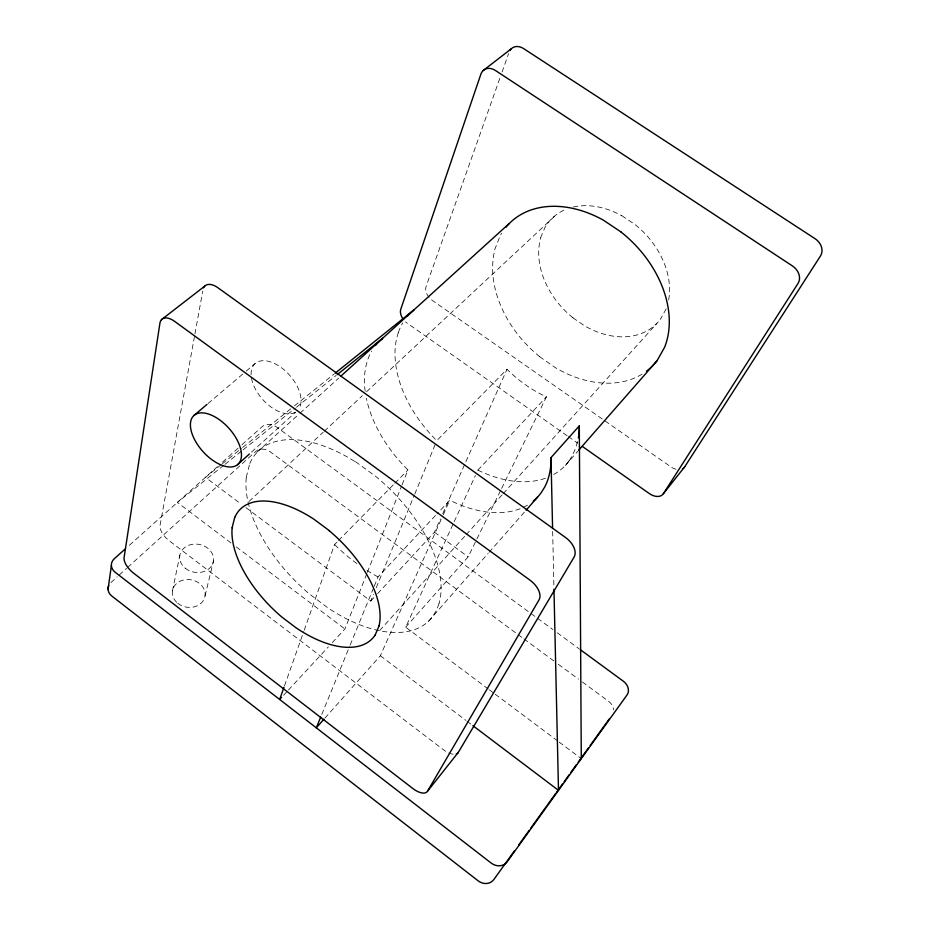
<?xml version="1.0" encoding="UTF-8"?>
<svg xmlns="http://www.w3.org/2000/svg" width="930" height="930" viewBox="0 0 930 930"><rect width="100%" height="100%" fill="white"/><g stroke="black" fill="none" stroke-linecap="round" stroke-linejoin="round"><path stroke-width="0.7" stroke-dasharray="4.65 3.49" d="M246.241 477.404L249.821 463.221M194.486 336.451L160.041 525.369A13.404 6.44 46.7 0 0 168.83 540.446L443.726 749.975A13.985 6.987 39.8 0 0 454.561 754.288M194.951 333.87L202.752 291.078M172.469 590.852L179.781 555.524M205.042 595.898L213.482 560.895M398.366 332.394L396.587 338.671A108.543 71.401 44.7 0 0 436.786 440.657L507.024 369.28A102.823 73.296 44.9 0 0 546.422 396.854L501.247 489.215M494.632 249.786L500.317 235.406A100.847 73.621 45 0 1 501.619 233.291M284.487 685.887L303.738 631.528M304.215 630.168L334.544 544.55L337.567 541.481M499.782 78.446L426.045 286.58A11.253 7.556 48.8 0 0 432.206 300.344L602.675 419.279M502.072 71.994L508.582 53.614M540.586 237.789L545.143 227.118A74.098 55.44 45.1 0 1 565.719 209.424M439.065 603.524L436.472 610.312L432.915 616.264A120.214 65.786 44.4 0 1 327.651 607.697L309.539 594.072A120.203 65.774 44.4 0 1 246.299 477.439M332.243 642.665L344.902 628.982L366.815 573.729M367.35 572.38L401.562 486.123M402.097 484.774L407.968 469.952A110.937 70.459 44.6 0 1 366.362 398.273M321.78 714.461L349.634 646.362M350.18 645.025L373.674 587.597M374.22 586.26L378.033 576.914L435.996 514.941M245.892 507.617L370.745 601.059L373.5 594.375M376.243 587.69L414.199 495.481M414.757 494.144L435.659 443.366M377.615 593.642L434.45 532.216L440.355 518.963M442.715 513.662L507.024 369.28M324.919 718.134L380.335 655.743L442.692 516.057M443.273 514.732L449.748 500.235L436.972 513.895M488.25 689.002L405.678 627.204L453.596 522.974M454.2 521.649L475.428 475.463M666.136 308.888L660.533 319.106M405.678 627.204L468.162 556.861L500.607 490.517M569.207 460.722L572.555 455.351M565.335 465.465L577.751 451.294M428.532 621.252L488.111 553.431M489.064 552.35L525.218 511.186M379.696 630.482L465.291 535.657M466.267 534.576L502.258 494.702M503.223 493.632L656.917 323.373M283.569 695.268L287.463 691.06M288.428 690.014L328.348 646.873M370.745 601.059L376.627 594.7M477.846 470.185L546.422 396.854M338.567 540.458L393.89 484.251M394.89 483.228L407.968 469.952M249.077 501.398L323.187 432.229M324.245 431.241L362.363 395.657M366.594 391.704L556.117 214.818M257.064 452.108L298.914 414.175M299.983 413.199L338.613 378.196M251.519 452.073L295.624 412.223M110.903 582.575L117.227 576.844M119.331 574.938L126.643 568.323M127.689 567.381L255.727 451.457A10.218 8.021 14.8 0 1 269.863 451.55L516.929 633.725M129.351 545.294L217.422 466.627M222.503 462.094L238.173 448.086M241.893 444.773L262.016 426.789A10.439 8.091 15 0 1 276.454 426.963L530.019 612.823M208.064 403.504L245.171 372M246.264 371.082L254.994 363.665M221.212 464.663L205.437 477.334L241.265 504.153M222.34 463.756L241.498 448.376M242.625 447.47L293.345 406.747M294.473 405.84L333.917 374.174M223.851 465.244L177.351 502.409L231.663 543.434M224.979 464.337L241.998 450.736M243.125 449.829L295.287 408.119M296.426 407.212L336.114 375.488M621.81 215.69L634.737 224.304A74.098 55.451 45.1 0 1 668.449 300.89M355.446 461.617L376.139 476.718A120.226 65.798 44.4 0 1 439.007 603.477M605 420.906L670.879 466.872A11.66 8.079 37.2 0 0 676.784 469.406M567.172 435.752L407.177 323.163A11.462 7.487 48.5 0 1 405.585 321.885M568.358 436.589L577.797 443.226M434.45 532.216L468.162 556.861M531.1 613.614L536.517 617.59M537.61 618.38L552.839 629.54M557.198 632.749L579.099 648.803M518.091 634.586L522.765 638.038M523.927 638.898L553.827 660.939M558.384 664.299L578.483 679.121M582.354 681.969L608.627 701.348A10.835 8.777 37.3 0 1 613.591 709.915M572.868 317.769L584.749 325.919A74.086 55.44 45.1 0 0 660.498 319.071M539.551 356.655L555.419 367.687A100.835 73.61 45 0 0 642.956 373.604M489.413 689.874L494.063 693.362M495.225 694.233L558.023 741.233M559.186 742.105L581.285 758.636M236.29 546.933L344.902 628.982M380.335 655.743L465.942 720.425M467.104 721.296L471.731 724.796M552.664 531.39L553.896 586.365M365.165 391.216A110.937 70.459 44.6 0 1 365.769 366.932L367.408 360.642A111.077 70.552 44.6 0 1 371.64 351.122M378.033 576.914A117.25 67.658 44.5 0 1 366.652 570.253M356.888 563.58A117.25 67.658 44.5 0 1 334.544 544.55M398.377 332.44A108.543 71.401 44.7 0 1 402.76 322.908M577.425 441.599A108.543 71.401 44.7 0 1 572.345 455.258M527.484 505.153A110.949 70.471 44.6 0 1 449.748 500.189M569.183 460.71A108.543 71.401 44.7 0 1 553.094 474.858M545.41 478.264A108.543 71.401 44.7 0 1 477.857 470.138M573.02 317.839A74.086 55.44 45.1 0 1 540.737 237.906M573.31 207.018A74.098 55.44 45.1 0 1 621.798 215.725M539.76 356.748A100.835 73.61 45 0 1 494.841 249.938M249.845 463.419A120.203 65.774 44.4 0 1 355.376 461.826M295.194 412.269A31.643 18.123 48.5 0 1 253.541 385.101A31.643 18.123 48.5 0 1 275.582 364.037A31.643 18.123 48.5 0 1 299.03 408.607M185.198 568.149A17.066 14.136 10.8 0 0 213.203 562.301A17.066 14.136 10.8 0 0 191.452 544.469A17.066 14.136 10.8 0 0 185.198 568.149M177.665 603.186A16.484 13.88 10 0 0 204.763 597.281A16.484 13.88 10 0 0 183.803 579.925A16.484 13.88 10 0 0 177.665 603.186"/><path stroke-width="1.4" d="M108.02 589.341L111.391 565.545M232.105 527.763L234.72 517.347M379.115 625.809L374.988 635.364M283.999 687.247L279.674 699.476L281.616 697.372M320.687 717.135L316.316 727.818L323.954 719.216M427.463 791.29L539.016 599.897A17.728 10.474 39.8 0 0 529.972 580.157L174.584 321.338A17.077 9.3 50.8 0 0 159.937 323.105L124.074 557.651A13.706 6.231 46.5 0 0 133.257 572.88L412.815 788.5A14.31 6.766 40 0 0 427.463 791.29L458.327 752.347L574.112 557.024A17.24 10.695 39.5 0 0 565.556 537.517L217.736 287.626A16.635 9.521 51.3 0 0 203.589 287.823M582.517 446.551L649.407 493.621A11.881 8.021 37.6 0 0 663.381 493.691L798.021 283.441A14.159 11.439 35.9 0 0 792.325 265.864L495.504 70.529A13.787 10.358 56.9 0 0 480.891 74.133L400.772 309.26A11.462 7.487 48.5 0 0 402.678 318.478M663.381 493.691L684.747 466.732L820.469 256.006A13.845 11.439 35.2 0 0 815.029 238.673L523.59 48.581A13.508 10.381 57.9 0 0 509.919 50.476M578.681 450.225L656.952 360.84L664.578 347.343A100.847 73.621 45 0 0 621.135 232.105M514.406 850.927L493.842 879.536A11.916 10.567 44.4 0 1 478.171 880.85L111.774 596.002A11.311 9.463 5.5 0 1 108.705 585.551M518.615 845.079L529.17 830.397M530.763 828.177L546.514 806.252M547.305 805.171L555.791 793.348M556.628 792.186L562.499 784.025M564.173 781.7L569.137 774.795M570.788 772.493L576.519 764.507M578.158 762.24L588.655 747.627M590.155 745.546L603.489 727.004M604.209 725.993L606.407 722.936M607.127 721.924L609.313 718.89M526.113 510.175L537.587 497.108M533.25 501.119A110.949 70.471 44.6 0 0 541.388 492.4L544.678 487.088A111.077 70.552 44.6 0 0 550.99 457.607L579.309 425.859L581.285 758.636M340.764 376.243L509.117 223.595M237.534 464.698A32.876 17.438 48 0 0 216.923 418.07A32.876 17.438 48 0 0 193.347 437.007A32.876 17.438 48 0 0 237.534 464.698L249.368 454.014M125.085 549.095L114.32 558.709A11.579 9.579 6.2 0 0 115.239 572.322L491.168 863.052A12.218 10.73 43.2 0 0 507.199 861.773L627.064 694.919A11.079 8.882 36.8 0 0 623.321 681.202L580.204 649.605M193.87 415.547L206.972 404.434M335.044 373.267L413.931 309.923A108.671 71.482 44.7 0 0 407.747 315.886M337.253 374.581L382.614 338.322A111.077 70.552 44.6 0 0 375.441 345.518M161.46 319.664L204.635 286.231M483.007 70.68L511.186 48.86M621.159 232.058L603.361 220.143A100.847 73.621 45 0 0 505.908 227.269M472.893 725.667L558.5 790.349L553.966 589.26M329.383 530.693L313.829 519.149A92.303 47.895 44.4 0 0 234.767 517.382M550.99 457.607L552.594 528.496M579.309 425.859A108.671 71.482 44.7 0 1 578.379 437.902M684.747 466.732A11.66 8.079 37.2 0 1 682.469 468.778M656.906 360.805A100.835 73.61 45 0 1 646.513 371.14M374.953 635.33A92.291 47.883 44.3 0 1 295.938 627.715L281.883 617.067A92.291 47.883 44.4 0 1 232.151 527.798M329.325 530.832A92.291 47.883 44.3 0 1 379.022 625.878M458.327 752.347A13.985 6.987 39.8 0 1 456.235 753.986"/></g></svg>
